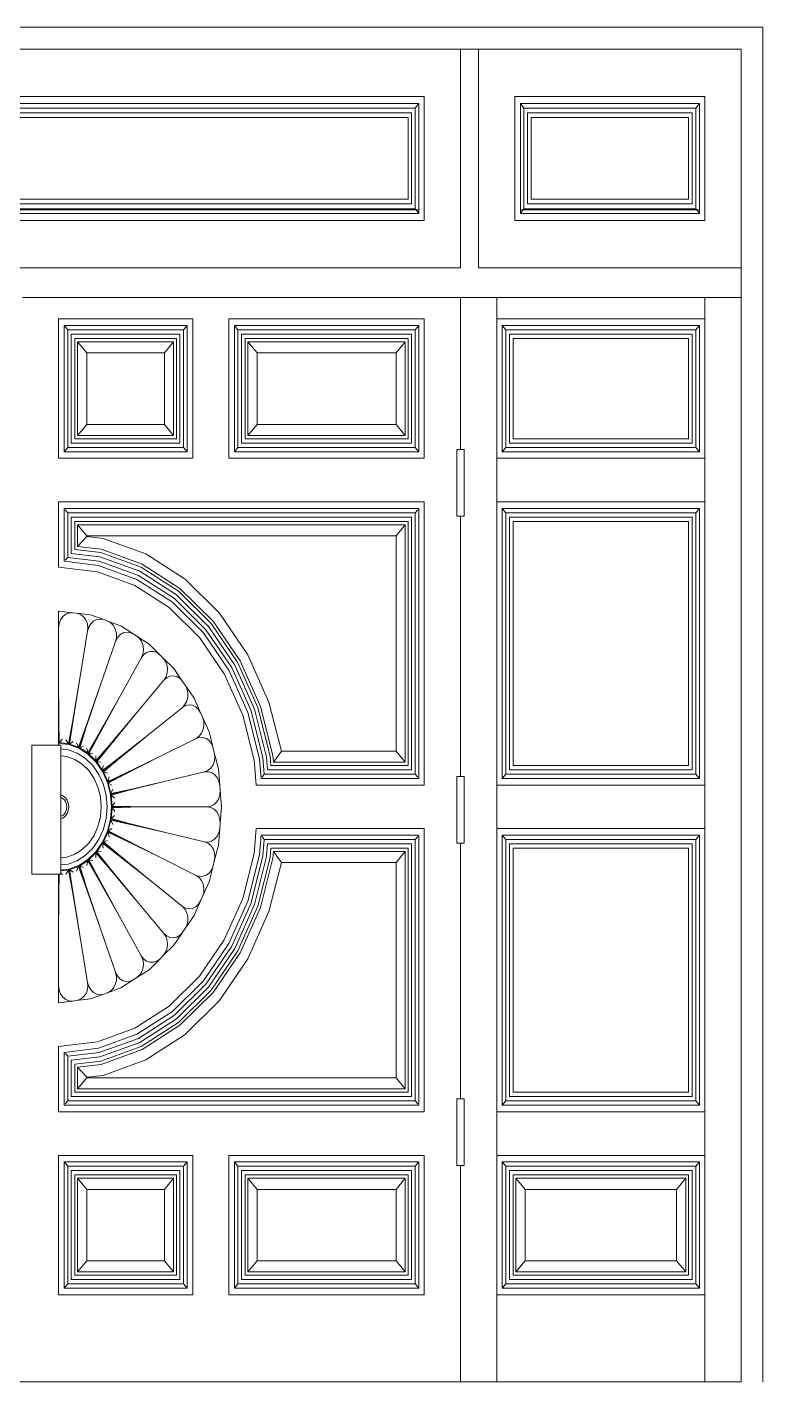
# Model space of a CAD drawing. Header units: millimetres. Extents: x 1832547 to 2001569, y -558009 to -417808.
# Drawn here: x 1844970 to 1846481, y -523370 to -520589 of the extents above; entities that cross this region are included whole.
import ezdxf

# ---------------------------------------------------------------- set-up
doc = ezdxf.new("R2010")
doc.units = ezdxf.units.MM
doc.header["$MEASUREMENT"] = 0
doc.layers.get('0').update_dxf_attribs({"linetype": 'CONTINUOUS'})
doc.layers.add('CA.noi that 15', color=15, linetype='CONTINUOUS', lineweight=9)

# ---------------------------------------------------------------- blocks, each defined once
blk = doc.blocks.new('34r43')
at = {"layer": 'CA.noi that 15'}
for p, q in [((1919615, -524088.1), (1917814.8, -524088.1)), ((1919615, -524537.2), (1919615, -524088.1)), ((1919652.2, -524088.1), (1920191.1, -524088.1)), ((1919652.2, -524537.2), (1919652.2, -524088.1)), ((1920191.1, -524088.1), (1920191.1, -524537.2)), ((1919540.6, -524185.2), (1917889.2, -524185.2)), ((1919540.6, -524185.2), (1919540.6, -524440)), ((1920116.7, -524185.2), (1919726.7, -524185.2)), ((1919726.7, -524185.2), (1919726.7, -524440)), ((1920116.7, -524185.2), (1920116.7, -524440)), ((1919529.4, -524199.8), (1917900.4, -524199.8)), ((1919522, -524209.5), (1917907.8, -524209.5)), ((1919514.5, -524219.2), (1917915.3, -524219.2)), ((1919514.5, -524219.2), (1919514.5, -524406)), ((1919522, -524209.5), (1919529.4, -524199.8)), ((1919522, -524209.5), (1919522, -524415.8)), ((1919529.4, -524199.8), (1919529.4, -524425.5)), ((1920105.5, -524199.8), (1919737.8, -524199.8)), ((1919737.8, -524199.8), (1919737.8, -524418.4)), ((1919745.3, -524209.5), (1919737.8, -524199.8)), ((1920098, -524209.5), (1919745.3, -524209.5)), ((1919745.3, -524209.5), (1919745.3, -524415.8)), ((1920090.6, -524219.2), (1919752.7, -524219.2)), ((1919752.7, -524219.2), (1919752.7, -524406)), ((1920090.6, -524219.2), (1920090.6, -524406)), ((1920098, -524209.5), (1920105.5, -524199.8)), ((1920098, -524209.5), (1920098, -524415.8)), ((1920105.5, -524199.8), (1920105.5, -524425.5)), ((1919507.1, -524228.9), (1917922.7, -524228.9)), ((1919507.1, -524228.9), (1919507.1, -524396.3)), ((1920083.2, -524228.9), (1919760.2, -524228.9)), ((1919760.2, -524228.9), (1919760.2, -524396.3)), ((1920083.2, -524228.9), (1920083.2, -524396.3)), ((1919524, -524418.4), (1917905.8, -524418.4)), ((1917907.8, -524415.8), (1919522, -524415.8)), ((1917915.3, -524406), (1919514.5, -524406)), ((1917922.7, -524396.3), (1919507.1, -524396.3)), ((1919524, -524418.4), (1919522, -524415.8)), ((1919524.9, -524418.4), (1919524, -524418.4)), ((1919524, -524418.4), (1919529.4, -524425.5)), ((1919528.6, -524418.4), (1919525.5, -524418.4)), ((1919738.7, -524418.4), (1919737.8, -524418.4)), ((1919737.8, -524418.4), (1919737.8, -524425.5)), ((1919737.8, -524425.5), (1919743.2, -524418.4)), ((1919742.4, -524418.4), (1919740.2, -524418.4)), ((1919745.3, -524415.8), (1919743.2, -524418.4)), ((1920100.1, -524418.4), (1919743.2, -524418.4)), ((1919745.3, -524415.8), (1920098, -524415.8)), ((1919752.7, -524406), (1920090.6, -524406)), ((1919760.2, -524396.3), (1920083.2, -524396.3)), ((1920100.1, -524418.4), (1920098, -524415.8)), ((1920100.9, -524418.4), (1920100.1, -524418.4)), ((1920100.1, -524418.4), (1920105.5, -524425.5)), ((1920104.7, -524418.4), (1920102.3, -524418.4)), ((1917889.2, -524440), (1919540.6, -524440)), ((1917900.4, -524425.5), (1919529.4, -524425.5)), ((1919726.7, -524440), (1920116.7, -524440)), ((1919737.8, -524425.5), (1920105.5, -524425.5)), ((1919615, -524537.2), (1917814.8, -524537.2)), ((1920191.1, -524537.2), (1919652.2, -524537.2)), ((1919615, -524598.2), (1918714.9, -524598.2)), ((1919615, -524910.1), (1919615, -524598.2)), ((1919689.5, -524598.2), (1919615, -524598.2)), ((1919689.5, -524641.9), (1919689.5, -524598.2)), ((1919689.5, -524598.2), (1920116.7, -524598.2)), ((1920116.7, -524598.2), (1920116.7, -524641.9)), ((1920116.7, -524598.2), (1920191.1, -524598.2)), ((1920191.1, -524598.2), (1920191.1, -526823.4)), ((1918789.3, -524641.9), (1918789.3, -524928)), ((1919064.8, -524641.9), (1918789.3, -524641.9)), ((1919064.8, -524928), (1919064.8, -524641.9)), ((1919540.6, -524641.9), (1919139.2, -524641.9)), ((1919139.2, -524928), (1919139.2, -524641.9)), ((1919540.6, -524928), (1919540.6, -524641.9)), ((1919689.5, -524928), (1919689.5, -524641.9)), ((1919689.5, -524641.9), (1920116.7, -524641.9)), ((1920116.7, -524928), (1920116.7, -524641.9)), ((1918800.5, -524655.3), (1918800.5, -524914.6)), ((1919053.6, -524655.3), (1918800.5, -524655.3)), ((1918800.5, -524655.3), (1918808, -524664.3)), ((1918808, -524664.3), (1918808, -524905.7)), ((1919046.1, -524664.3), (1918808, -524664.3)), ((1919053.6, -524655.3), (1919046.1, -524664.3)), ((1919046.1, -524905.7), (1919046.1, -524664.3)), ((1919053.6, -524655.3), (1919053.6, -524914.6)), ((1919150.4, -524655.3), (1919150.4, -524914.6)), ((1919529.4, -524655.3), (1919150.4, -524655.3)), ((1919150.4, -524655.3), (1919157.8, -524664.3)), ((1919157.8, -524664.3), (1919157.8, -524905.7)), ((1919522, -524664.3), (1919157.8, -524664.3)), ((1919529.4, -524655.3), (1919522, -524664.3)), ((1919522, -524905.7), (1919522, -524664.3)), ((1919529.4, -524655.3), (1919529.4, -524914.6)), ((1919700.6, -524655.3), (1919700.6, -524914.6)), ((1920105.5, -524655.3), (1919700.6, -524655.3)), ((1919700.6, -524655.3), (1919708.1, -524664.3)), ((1919708.1, -524664.3), (1919708.1, -524905.7)), ((1920098, -524664.3), (1919708.1, -524664.3)), ((1920105.5, -524655.3), (1920098, -524664.3)), ((1920098, -524905.7), (1920098, -524664.3)), ((1920105.5, -524655.3), (1920105.5, -524914.6)), ((1918815.4, -524673.2), (1918815.4, -524896.7)), ((1919038.7, -524673.2), (1918815.4, -524673.2)), ((1919031.3, -524682.2), (1918822.8, -524682.2)), ((1918822.8, -524682.2), (1918822.8, -524887.8)), ((1918828.4, -524688.9), (1918847.4, -524711.7)), ((1919025.7, -524688.9), (1918828.4, -524688.9)), ((1918828.4, -524688.9), (1918828.4, -524881.1)), ((1919006.7, -524711.7), (1919025.7, -524688.9)), ((1919025.7, -524881.1), (1919025.7, -524688.9)), ((1919031.3, -524887.8), (1919031.3, -524682.2)), ((1919038.7, -524673.2), (1919038.7, -524896.7)), ((1919165.2, -524673.2), (1919165.2, -524896.7)), ((1919514.5, -524673.2), (1919165.2, -524673.2)), ((1919507.1, -524682.2), (1919172.7, -524682.2)), ((1919172.7, -524682.2), (1919172.7, -524887.8)), ((1919178.3, -524688.9), (1919197.2, -524711.7)), ((1919501.5, -524688.9), (1919178.3, -524688.9)), ((1919178.3, -524688.9), (1919178.3, -524881.1)), ((1919482.5, -524711.7), (1919501.5, -524688.9)), ((1919501.5, -524881.1), (1919501.5, -524688.9)), ((1919507.1, -524887.8), (1919507.1, -524682.2)), ((1919514.5, -524673.2), (1919514.5, -524896.7)), ((1919715.5, -524673.2), (1919715.5, -524896.7)), ((1920090.6, -524673.2), (1919715.5, -524673.2)), ((1920083.2, -524682.2), (1919723, -524682.2)), ((1919723, -524682.2), (1919723, -524887.8)), ((1920083.2, -524887.8), (1920083.2, -524682.2)), ((1920090.6, -524673.2), (1920090.6, -524896.7)), ((1918847.4, -524711.7), (1919006.7, -524711.7)), ((1918847.4, -524858.3), (1918847.4, -524711.7)), ((1919006.7, -524711.7), (1919006.7, -524858.3)), ((1919197.2, -524711.7), (1919482.5, -524711.7)), ((1919197.2, -524858.3), (1919197.2, -524711.7)), ((1919482.5, -524711.7), (1919482.5, -524858.3)), ((1918828.4, -524881.1), (1918847.4, -524858.3)), ((1919006.7, -524858.3), (1918847.4, -524858.3)), ((1919025.7, -524881.1), (1919006.7, -524858.3)), ((1919178.3, -524881.1), (1919197.2, -524858.3)), ((1919482.5, -524858.3), (1919197.2, -524858.3)), ((1919501.5, -524881.1), (1919482.5, -524858.3)), ((1918822.8, -524887.8), (1919031.3, -524887.8)), ((1918828.4, -524881.1), (1919025.7, -524881.1)), ((1919172.7, -524887.8), (1919507.1, -524887.8)), ((1919178.3, -524881.1), (1919501.5, -524881.1)), ((1919723, -524887.8), (1920083.2, -524887.8)), ((1918800.5, -524914.6), (1918808, -524905.7)), ((1918800.5, -524914.6), (1919053.6, -524914.6)), ((1918808, -524905.7), (1919046.1, -524905.7)), ((1918815.4, -524896.7), (1919038.7, -524896.7)), ((1919053.6, -524914.6), (1919046.1, -524905.7)), ((1919150.4, -524914.6), (1919157.8, -524905.7)), ((1919150.4, -524914.6), (1919529.4, -524914.6)), ((1919157.8, -524905.7), (1919522, -524905.7)), ((1919165.2, -524896.7), (1919514.5, -524896.7)), ((1919529.4, -524914.6), (1919522, -524905.7)), ((1919607.6, -524910.1), (1919607.6, -525046.9)), ((1919615, -524910.1), (1919607.6, -524910.1)), ((1919622.5, -524910.1), (1919615, -524910.1)), ((1919622.5, -524910.1), (1919622.5, -525046.9)), ((1919700.6, -524914.6), (1919708.1, -524905.7)), ((1919700.6, -524914.6), (1920105.5, -524914.6)), ((1919708.1, -524905.7), (1920098, -524905.7)), ((1919715.5, -524896.7), (1920090.6, -524896.7)), ((1920105.5, -524914.6), (1920098, -524905.7)), ((1919064.8, -524928), (1918789.3, -524928)), ((1919540.6, -524928), (1919139.2, -524928)), ((1920116.7, -524928), (1919689.5, -524928)), ((1919689.5, -525017.4), (1919689.5, -524928)), ((1920116.7, -524928), (1920116.7, -525017.4)), ((1918789.3, -525017.4), (1918789.3, -525151.5)), ((1919540.6, -525017.4), (1918789.3, -525017.4)), ((1918800.5, -525030.8), (1919529.4, -525030.8)), ((1918800.5, -525139.4), (1918800.5, -525030.8)), ((1919529.4, -525030.8), (1919529.4, -525585.1)), ((1919540.6, -525017.4), (1919540.6, -525598.6)), ((1919689.5, -525598.6), (1919689.5, -525017.4)), ((1919689.5, -525017.4), (1920116.7, -525017.4)), ((1919700.6, -525030.8), (1919700.6, -525585.1)), ((1920105.5, -525030.8), (1919700.6, -525030.8)), ((1919700.6, -525030.8), (1919708.1, -525039.8)), ((1920105.5, -525030.8), (1920098, -525039.8)), ((1920105.5, -525030.8), (1920105.5, -525585.1)), ((1920116.7, -525598.6), (1920116.7, -525017.4)), ((1918808, -525039.8), (1918802.9, -525033.7)), ((1918808, -525039.8), (1919522, -525039.8)), ((1918808, -525131.3), (1918808, -525039.8)), ((1918815.4, -525123.2), (1918815.4, -525048.7)), ((1918815.4, -525048.7), (1919514.5, -525048.7)), ((1918822.8, -525115.1), (1918822.8, -525057.7)), ((1918822.8, -525057.7), (1919507.1, -525057.7)), ((1919507.1, -525057.7), (1919507.1, -525558.3)), ((1919514.5, -525048.7), (1919514.5, -525567.3)), ((1919522, -525039.8), (1919527, -525033.7)), ((1919522, -525039.8), (1919522, -525576.2)), ((1919607.6, -525046.9), (1919615, -525046.9)), ((1919615, -525580.7), (1919615, -525046.9)), ((1919615, -525046.9), (1919622.5, -525046.9)), ((1919708.1, -525039.8), (1919708.1, -525576.2)), ((1920098, -525039.8), (1919708.1, -525039.8)), ((1919715.5, -525048.7), (1919715.5, -525567.3)), ((1920090.6, -525048.7), (1919715.5, -525048.7)), ((1920083.2, -525057.7), (1919723, -525057.7)), ((1919723, -525057.7), (1919723, -525558.3)), ((1920083.2, -525558.3), (1920083.2, -525057.7)), ((1920090.6, -525048.7), (1920090.6, -525567.3)), ((1920098, -525576.2), (1920098, -525039.8)), ((1918828.4, -525064.4), (1918847.4, -525087.2)), ((1918828.4, -525064.4), (1918828.4, -525109)), ((1919501.5, -525064.4), (1918828.4, -525064.4)), ((1919501.5, -525064.4), (1919482.5, -525087.2)), ((1919501.5, -525551.6), (1919501.5, -525064.4)), ((1918828.4, -525109), (1918847.4, -525088.3)), ((1918828.4, -525109), (1918876.9, -525114.7)), ((1918847.4, -525087.2), (1919482.5, -525087.2)), ((1918847.4, -525088.3), (1918847.4, -525087.2)), ((1918880.6, -525092.3), (1918847.4, -525088.3)), ((1918876.9, -525114.7), (1918961, -525145.4)), ((1918968.3, -525124.2), (1918880.6, -525092.3)), ((1919482.5, -525087.2), (1919482.5, -525528.8)), ((1918871.4, -525147.8), (1918800.5, -525139.4)), ((1918808, -525131.3), (1918802.9, -525136.8)), ((1918872.9, -525139), (1918808, -525131.3)), ((1918874.3, -525130.1), (1918815.4, -525123.2)), ((1918875.8, -525121.3), (1918822.8, -525115.1)), ((1918953.2, -525168.2), (1918872.9, -525139)), ((1918956, -525159.9), (1918874.3, -525130.1)), ((1918958.9, -525151.6), (1918875.8, -525121.3)), ((1919049.2, -525176.1), (1918968.3, -525124.2)), ((1918789.3, -525151.5), (1918869.2, -525161)), ((1918869.2, -525161), (1918946, -525189)), ((1918950.3, -525176.5), (1918871.4, -525147.8)), ((1919027.2, -525215.7), (1918953.2, -525168.2)), ((1919031.3, -525208.3), (1918956, -525159.9)), ((1919035.5, -525200.8), (1918958.9, -525151.6)), ((1918961, -525145.4), (1919038.6, -525195.2)), ((1918946, -525189), (1919016.8, -525234.4)), ((1919023, -525223.2), (1918950.3, -525176.5)), ((1919038.6, -525195.2), (1919106.6, -525262.2)), ((1919120.1, -525246), (1919049.2, -525176.1)), ((1919086.8, -525286), (1919023, -525223.2)), ((1919092, -525279.7), (1919027.2, -525215.7)), ((1919097.3, -525273.3), (1919031.3, -525208.3)), ((1919102.6, -525267), (1919035.5, -525200.8)), ((1918817.9, -525244.8), (1918789.3, -525241.4)), ((1918789.3, -525241.4), (1918789.3, -525275.9)), ((1918797.9, -525252.7), (1918793.3, -525259.4)), ((1918803.9, -525247.8), (1918797.9, -525252.7)), ((1918810.7, -525245.1), (1918803.9, -525247.8)), ((1918817.9, -525244.8), (1918810.7, -525245.1)), ((1918817.9, -525244.8), (1918826, -525245.7)), ((1918854.6, -525249.1), (1918826, -525245.7)), ((1918826, -525245.7), (1918833, -525247.8)), ((1918839.3, -525252), (1918833, -525247.8)), ((1918844.4, -525258.2), (1918839.3, -525252)), ((1918882.1, -525259.1), (1918854.6, -525249.1)), ((1919016.8, -525234.4), (1919078.8, -525295.6)), ((1919178.2, -525331.1), (1919120.1, -525246)), ((1918789.3, -525275.9), (1918790.3, -525267.3)), ((1918789.3, -525275.9), (1918789.3, -525275.9)), ((1918789.3, -525374.4), (1918789.3, -525275.9)), ((1918793.3, -525259.4), (1918790.3, -525267.3)), ((1918847.8, -525265.8), (1918844.4, -525258.2)), ((1918849.4, -525274.3), (1918847.8, -525265.8)), ((1918849, -525282.9), (1918849.4, -525274.3)), ((1918849, -525282.9), (1918851.4, -525274.8)), ((1918855.5, -525267.7), (1918851.4, -525274.8)), ((1918861.2, -525262.2), (1918855.5, -525267.7)), ((1918867.8, -525258.8), (1918861.2, -525262.2)), ((1918875, -525257.8), (1918867.8, -525258.8)), ((1918882.1, -525259.1), (1918875, -525257.8)), ((1918882.1, -525259.1), (1918889.9, -525261.9)), ((1918882.1, -525259.1), (1918882.1, -525259.1)), ((1918889.9, -525261.9), (1918889.9, -525262)), ((1918917.4, -525272), (1918889.9, -525262)), ((1918889.9, -525262), (1918896.4, -525265.6)), ((1918901.9, -525271.3), (1918896.4, -525265.6)), ((1918905.9, -525278.5), (1918901.9, -525271.3)), ((1918908, -525286.8), (1918905.9, -525278.5)), ((1918942.7, -525288.2), (1918917.4, -525272)), ((1919145.3, -525357.6), (1919092, -525279.7)), ((1919151.5, -525352.6), (1919097.3, -525273.3)), ((1919157.7, -525347.6), (1919102.6, -525267)), ((1919106.6, -525262.2), (1919162.4, -525343.9)), ((1918833, -525379.6), (1918849, -525283)), ((1918849, -525282.9), (1918849, -525283)), ((1918875, -525394.9), (1918906.4, -525303.9)), ((1918906.4, -525303.8), (1918908.2, -525295.5)), ((1918906.4, -525303.8), (1918910.1, -525296.4)), ((1918906.4, -525303.8), (1918906.4, -525303.9)), ((1918906.4, -525303.8), (1918906.4, -525303.9)), ((1918908.2, -525295.5), (1918908, -525286.8)), ((1918915.3, -525290.4), (1918910.1, -525296.4)), ((1918921.7, -525286.4), (1918915.3, -525290.4)), ((1918928.8, -525284.6), (1918921.7, -525286.4)), ((1918936, -525285.3), (1918928.8, -525284.6)), ((1918942.7, -525288.2), (1918936, -525285.3)), ((1918942.7, -525288.2), (1918949.9, -525292.8)), ((1918942.7, -525288.2), (1918942.7, -525288.2)), ((1918949.9, -525292.8), (1918949.9, -525292.9)), ((1918975.2, -525309.1), (1918949.9, -525292.9)), ((1918949.9, -525292.9), (1918955.7, -525297.9)), ((1918960.2, -525304.8), (1918955.7, -525297.9)), ((1918962.9, -525312.8), (1918960.2, -525304.8)), ((1918997.4, -525331), (1918975.2, -525309.1)), ((1919078.8, -525295.6), (1919129.7, -525370.1)), ((1919139.1, -525362.6), (1919086.8, -525286)), ((1918959.3, -525337.8), (1918962.4, -525330)), ((1918959.3, -525337.8), (1918964.1, -525331.3)), ((1918962.4, -525330), (1918963.6, -525321.5)), ((1918963.6, -525321.5), (1918962.9, -525312.8)), ((1918970.2, -525326.7), (1918964.1, -525331.3)), ((1918977.1, -525324.2), (1918970.2, -525326.7)), ((1918984.3, -525324.2), (1918977.1, -525324.2)), ((1918991.3, -525326.5), (1918984.3, -525324.2)), ((1918997.4, -525331), (1918991.3, -525326.5)), ((1918997.5, -525331), (1918997.4, -525331)), ((1918997.5, -525331), (1919003.7, -525337.2)), ((1919003.7, -525337.2), (1919003.8, -525337.2)), ((1919025.9, -525359.1), (1919003.8, -525337.2)), ((1919003.8, -525337.2), (1919008.6, -525343.6)), ((1919221.5, -525428.3), (1919178.2, -525331.1)), ((1918913.7, -525419.7), (1918959.3, -525337.8)), ((1918959.3, -525337.8), (1918959.3, -525337.8)), ((1919011.9, -525351.3), (1919008.6, -525343.6)), ((1919013.2, -525359.8), (1919011.9, -525351.3)), ((1919012.6, -525368.5), (1919013.2, -525359.8)), ((1919044.1, -525385.7), (1919025.9, -525359.1)), ((1919177.9, -525449.9), (1919139.1, -525362.6)), ((1919184.8, -525446.5), (1919145.3, -525357.6)), ((1919191.8, -525443.1), (1919151.5, -525352.6)), ((1919198.7, -525439.6), (1919157.7, -525347.6)), ((1919162.4, -525343.9), (1919203.8, -525437)), ((1918789.3, -525374.4), (1918789.3, -525513)), ((1918789.9, -525466.1), (1918789.3, -525374.4)), ((1918789.3, -525374.4), (1918789.3, -525512.9)), ((1918833, -525379.6), (1918810.5, -525515.4)), ((1918817.6, -525469.4), (1918833, -525379.6)), ((1918818.7, -525469.6), (1918833, -525379.6)), ((1918947.6, -525453.2), (1919005.6, -525383.5)), ((1919005.6, -525383.5), (1919010, -525376.6)), ((1919005.6, -525383.5), (1919011.4, -525378.3)), ((1919005.6, -525383.5), (1919005.6, -525383.5)), ((1919010, -525376.6), (1919012.6, -525368.5)), ((1919018.1, -525375.2), (1919011.4, -525378.3)), ((1919025.3, -525374.4), (1919018.1, -525375.2)), ((1919032.4, -525376), (1919025.3, -525374.4)), ((1919038.9, -525379.9), (1919032.4, -525376)), ((1919044.1, -525385.7), (1919038.9, -525379.9)), ((1919044.2, -525385.8), (1919044.1, -525385.7)), ((1919044.2, -525385.8), (1919049.3, -525393.3)), ((1919129.7, -525370.1), (1919167.6, -525455.1)), ((1918875, -525394.9), (1918830.9, -525522.9)), ((1918845.3, -525479.3), (1918875, -525394.9)), ((1918846.3, -525479.8), (1918875, -525394.9)), ((1918913.7, -525419.7), (1918849.6, -525534.9)), ((1918870.8, -525495.6), (1918913.7, -525419.7)), ((1918871.7, -525496.3), (1918913.7, -525419.7)), ((1919049.3, -525393.3), (1919049.4, -525393.4)), ((1919067.5, -525420), (1919049.4, -525393.4)), ((1919049.4, -525393.4), (1919053.1, -525400.7)), ((1919052.9, -525426.1), (1919054.9, -525417.7)), ((1919055, -525409.1), (1919053.1, -525400.7)), ((1919054.9, -525417.7), (1919055, -525409.1)), ((1919081, -525450.3), (1919067.5, -525420)), ((1918975.4, -525493.9), (1919043.6, -525439.2)), ((1919043.7, -525439.1), (1919043.6, -525439.2)), ((1919043.7, -525439.1), (1919049, -525433.4)), ((1919043.7, -525439.1), (1919050.2, -525435.4)), ((1919049, -525433.4), (1919052.9, -525426.1)), ((1919057.3, -525433.9), (1919050.2, -525435.4)), ((1919064.5, -525434.8), (1919057.3, -525433.9)), ((1919071.1, -525438.1), (1919064.5, -525434.8)), ((1919076.8, -525443.4), (1919071.1, -525438.1)), ((1919081, -525450.3), (1919076.8, -525443.4)), ((1919209.2, -525542.9), (1919184.8, -525446.5)), ((1919216.5, -525541.2), (1919191.8, -525443.1)), ((1919223.9, -525539.4), (1919198.7, -525439.6)), ((1919203.8, -525437), (1919229.4, -525538.1)), ((1919246.9, -525528.8), (1919221.5, -525428.3)), ((1918790.8, -525511.4), (1918789.9, -525466.1)), ((1918809.4, -525513.6), (1918817.6, -525469.4)), ((1918812.1, -525514.3), (1918818.7, -525469.6)), ((1918947.6, -525453.2), (1918866.1, -525551.1)), ((1918893.3, -525517.5), (1918947.6, -525453.2)), ((1918894, -525518.5), (1918947.6, -525453.2)), ((1919081.1, -525450.4), (1919081, -525450.3)), ((1919081.1, -525450.4), (1919084.9, -525459)), ((1919084.9, -525459), (1919085, -525459.1)), ((1919098.5, -525489.5), (1919085, -525459.1)), ((1919085, -525459.1), (1919087.4, -525467.2)), ((1919086.5, -525484.3), (1919087.9, -525475.8)), ((1919087.9, -525475.8), (1919087.4, -525467.2)), ((1919167.6, -525455.1), (1919190.9, -525547.3)), ((1919201.9, -525544.7), (1919177.9, -525449.9)), ((1918830, -525520.8), (1918845.3, -525479.3)), ((1918832.7, -525522.1), (1918846.3, -525479.8)), ((1918849.2, -525532.7), (1918870.8, -525495.6)), ((1918851.5, -525534.6), (1918871.7, -525496.3)), ((1918975.4, -525493.9), (1918879.6, -525570.9)), ((1918911.7, -525544.3), (1918975.4, -525493.9)), ((1918912.3, -525545.4), (1918975.4, -525493.9)), ((1918996.1, -525540.4), (1919071.9, -525502.7)), ((1919071.9, -525502.7), (1919078.1, -525498.3)), ((1919071.9, -525502.7), (1919078.9, -525500.5)), ((1919078.1, -525498.3), (1919083.1, -525492)), ((1919086.1, -525500.7), (1919078.9, -525500.5)), ((1919083.1, -525492), (1919086.5, -525484.3)), ((1919093, -525503.3), (1919086.1, -525500.7)), ((1919099.1, -525508.1), (1919093, -525503.3)), ((1919106.8, -525522.4), (1919098.5, -525489.5)), ((1918734.3, -525781.2), (1918734.3, -525516.7)), ((1918734.3, -525516.7), (1918789.3, -525516.7)), ((1918810.5, -525515.4), (1918789.3, -525513)), ((1918789.3, -525513), (1918789.3, -525516.7)), ((1918790.4, -525514.4), (1918789.3, -525513)), ((1918789.3, -525516.7), (1918794.3, -525516.7)), ((1918790.8, -525511.4), (1918797.1, -525504.5)), ((1918790.8, -525511.4), (1918809.4, -525513.6)), ((1918793.3, -525524.1), (1918794.3, -525524.3)), ((1918794.3, -525524.3), (1918794.3, -525516.7)), ((1918794.3, -525524.3), (1918808.8, -525526)), ((1918794.3, -525538.6), (1918794.3, -525524.3)), ((1918809.4, -525513.6), (1918804.3, -525505.4)), ((1918808.8, -525526), (1918827.4, -525532.8)), ((1918830.8, -525522.9), (1918810.5, -525515.4)), ((1918812.1, -525514.3), (1918819.4, -525509)), ((1918812.1, -525514.3), (1918830, -525520.8)), ((1918830, -525520.8), (1918826.4, -525511.6)), ((1918849.6, -525534.9), (1918830.8, -525522.9)), ((1918832.7, -525522.1), (1918840.7, -525518.6)), ((1918832.7, -525522.1), (1918849.2, -525532.7)), ((1918849.2, -525532.7), (1918847.1, -525522.8)), ((1918866, -525548.8), (1918893.3, -525517.5)), ((1918868, -525551.2), (1918894, -525518.5)), ((1919103.8, -525514.6), (1919099.1, -525508.1)), ((1919106.8, -525522.4), (1919103.8, -525514.6)), ((1919106.8, -525522.5), (1919106.8, -525522.4)), ((1919106.8, -525522.5), (1919109.2, -525531.8)), ((1919109.2, -525531.8), (1919109.2, -525531.9)), ((1919246.9, -525528.8), (1919230.5, -525551.6)), ((1919482.5, -525528.8), (1919246.9, -525528.8)), ((1919501.5, -525551.6), (1919482.5, -525528.8)), ((1918793.3, -525538.5), (1918794.3, -525538.6)), ((1918794.3, -525538.6), (1918806.4, -525540)), ((1918794.3, -525619), (1918794.3, -525538.6)), ((1918806.4, -525540), (1918822.9, -525546)), ((1918822.9, -525546), (1918838, -525555.7)), ((1918827.4, -525532.8), (1918844.6, -525543.8)), ((1918838, -525555.7), (1918851.3, -525568.8)), ((1918844.6, -525543.8), (1918859.7, -525558.7)), ((1918866, -525551.1), (1918849.6, -525534.9)), ((1918851.5, -525534.6), (1918859.9, -525533.1)), ((1918851.5, -525534.6), (1918866, -525548.8)), ((1918859.7, -525558.7), (1918872.1, -525576.8)), ((1918866, -525548.8), (1918865.6, -525538.6)), ((1918879.5, -525570.9), (1918866, -525551.1)), ((1918879.8, -525568.6), (1918868, -525551.2)), ((1918868, -525551.2), (1918876.5, -525551.7)), ((1918879.8, -525568.6), (1918911.7, -525544.3)), ((1918879.8, -525568.6), (1918881.1, -525558.5)), ((1918881.4, -525571.4), (1918912.3, -525545.4)), ((1918996.1, -525540.4), (1918889.6, -525593.4)), ((1918925.4, -525574.9), (1918996.1, -525540.4)), ((1918925.8, -525576.1), (1918996.1, -525540.4)), ((1919102, -525563.7), (1919106.6, -525557)), ((1919106.6, -525557), (1919109.4, -525549)), ((1919117.5, -525564.9), (1919109.2, -525531.9)), ((1919109.2, -525531.9), (1919110.3, -525540.4)), ((1919109.4, -525549), (1919110.3, -525540.4)), ((1919190.9, -525547.3), (1919195.1, -525598.6)), ((1919205.2, -525585.1), (1919201.9, -525544.7)), ((1919211.9, -525576.2), (1919209.2, -525542.9)), ((1919218.7, -525567.3), (1919216.5, -525541.2)), ((1919225.4, -525558.3), (1919223.9, -525539.4)), ((1919507.1, -525558.3), (1919225.4, -525558.3)), ((1919229.4, -525538.1), (1919230.5, -525551.6)), ((1919230.5, -525551.6), (1919501.5, -525551.6)), ((1919723, -525558.3), (1920083.2, -525558.3)), ((1918851.3, -525568.8), (1918862.2, -525584.8)), ((1918862.2, -525584.8), (1918870.3, -525603)), ((1918872.1, -525576.8), (1918881.3, -525597.5)), ((1918889.6, -525593.4), (1918879.5, -525570.9)), ((1918890.2, -525591.2), (1918881.4, -525571.4)), ((1918881.4, -525571.4), (1918889.7, -525573.9)), ((1918890.2, -525591.2), (1918925.4, -525574.9)), ((1918890.2, -525591.2), (1918893.1, -525581.6)), ((1918891.3, -525594.4), (1918925.8, -525576.1)), ((1919008.9, -525590.8), (1919089.3, -525571.6)), ((1919089.4, -525571.6), (1919089.3, -525571.6)), ((1919089.4, -525571.6), (1919096.1, -525568.7)), ((1919089.4, -525571.6), (1919096.5, -525571.1)), ((1919096.1, -525568.7), (1919102, -525563.7)), ((1919103.6, -525573), (1919096.5, -525571.1)), ((1919109.9, -525577.1), (1919103.6, -525573)), ((1919115.1, -525583.2), (1919109.9, -525577.1)), ((1919118.6, -525590.8), (1919115.1, -525583.2)), ((1919120.3, -525599.1), (1919117.5, -525564.9)), ((1919529.4, -525585.1), (1919205.2, -525585.1)), ((1919211.9, -525576.2), (1919207.4, -525582.3)), ((1919522, -525576.2), (1919211.9, -525576.2)), ((1919514.5, -525567.3), (1919218.7, -525567.3)), ((1919522, -525576.2), (1919527, -525582.3)), ((1919607.6, -525580.7), (1919607.6, -525717.5)), ((1919615, -525580.7), (1919607.6, -525580.7)), ((1919622.5, -525580.7), (1919615, -525580.7)), ((1919622.5, -525580.7), (1919622.5, -525717.5)), ((1919700.6, -525585.1), (1919708.1, -525576.2)), ((1919700.6, -525585.1), (1920105.5, -525585.1)), ((1919708.1, -525576.2), (1920098, -525576.2)), ((1919715.5, -525567.3), (1920090.6, -525567.3)), ((1920105.5, -525585.1), (1920098, -525576.2)), ((1918870.3, -525603), (1918875.3, -525622.7)), ((1918881.3, -525597.5), (1918887, -525619.9)), ((1918895.7, -525617.8), (1918889.6, -525593.4)), ((1918896.7, -525615.9), (1918891.3, -525594.4)), ((1918891.3, -525594.4), (1918899, -525598.7)), ((1919008.9, -525590.8), (1918895.8, -525617.8)), ((1918896.7, -525615.9), (1918901.1, -525607.1)), ((1918896.7, -525615.9), (1918933.9, -525608.1)), ((1918897.3, -525619.2), (1918934.1, -525609.3)), ((1918933.9, -525608.1), (1919008.9, -525590.8)), ((1918934.1, -525609.3), (1919008.9, -525590.8)), ((1919120.3, -525599.1), (1919118.6, -525590.8)), ((1919120.3, -525599.2), (1919120.3, -525599.1)), ((1919120.3, -525599.2), (1919121.1, -525608.9)), ((1919121.1, -525609), (1919120.8, -525617.6)), ((1919121.1, -525608.9), (1919121.1, -525609)), ((1919123.9, -525643.3), (1919121.1, -525609)), ((1919195.1, -525598.6), (1919540.6, -525598.6)), ((1920116.7, -525598.6), (1919689.5, -525598.6)), ((1919689.5, -525688), (1919689.5, -525598.6)), ((1920116.7, -525598.6), (1920116.7, -525688)), ((1918793.3, -525618.7), (1918793.4, -525618.7)), ((1918793.3, -525623.8), (1918794.3, -525624.1)), ((1918793.4, -525618.7), (1918794.3, -525619)), ((1918794.3, -525619), (1918797.3, -525620.1)), ((1918794.3, -525624.1), (1918794.3, -525619)), ((1918794.3, -525624.1), (1918795.7, -525624.7)), ((1918794.3, -525662.4), (1918794.3, -525624.1)), ((1918795.7, -525624.7), (1918798.6, -525626.5)), ((1918797.3, -525620.1), (1918800.9, -525622.4)), ((1918798.6, -525626.5), (1918801.2, -525629)), ((1918800.9, -525622.4), (1918804.1, -525625.6)), ((1918801.2, -525629), (1918803.3, -525632.1)), ((1918803.3, -525632.1), (1918804.8, -525635.6)), ((1918804.1, -525625.6), (1918806.7, -525629.4)), ((1918804.8, -525635.6), (1918805.8, -525639.3)), ((1918805.8, -525639.3), (1918806.1, -525643.3)), ((1918806.7, -525629.4), (1918808.6, -525633.7)), ((1918808.6, -525633.7), (1918809.8, -525638.4)), ((1918809.8, -525638.4), (1918810.2, -525643.3)), ((1918875.3, -525622.7), (1918877, -525643.3)), ((1918887, -525619.9), (1918888.9, -525643.3)), ((1918897.8, -525643.3), (1918895.7, -525617.8)), ((1918899.1, -525641.6), (1918897.3, -525619.2)), ((1918897.3, -525619.2), (1918904.1, -525625.3)), ((1918899.1, -525641.6), (1918904.8, -525634)), ((1918899.1, -525641.6), (1918936.8, -525642.6)), ((1918936.8, -525642.6), (1919013.2, -525643.3)), ((1919095.2, -525643.3), (1919102.3, -525642.1)), ((1919102.3, -525642.1), (1919109, -525638.5)), ((1919109, -525638.5), (1919114.5, -525633)), ((1919114.5, -525633), (1919118.6, -525625.8)), ((1919118.6, -525625.8), (1919120.8, -525617.6)), ((1918794.3, -525662.4), (1918793.3, -525662.7)), ((1918793.4, -525667.8), (1918793.3, -525667.8)), ((1918794.3, -525667.5), (1918793.4, -525667.8)), ((1918795.7, -525661.9), (1918794.3, -525662.4)), ((1918794.3, -525667.5), (1918794.3, -525662.4)), ((1918797.3, -525666.4), (1918794.3, -525667.5)), ((1918794.3, -525747.9), (1918794.3, -525667.5)), ((1918798.6, -525660), (1918795.7, -525661.9)), ((1918800.9, -525664.1), (1918797.3, -525666.4)), ((1918801.2, -525657.5), (1918798.6, -525660)), ((1918804.1, -525661), (1918800.9, -525664.1)), ((1918803.3, -525654.4), (1918801.2, -525657.5)), ((1918804.8, -525651), (1918803.3, -525654.4)), ((1918806.7, -525657.2), (1918804.1, -525661)), ((1918805.8, -525647.2), (1918804.8, -525651)), ((1918806.1, -525643.3), (1918805.8, -525647.2)), ((1918808.6, -525652.8), (1918806.7, -525657.2)), ((1918809.8, -525648.1), (1918808.6, -525652.8)), ((1918810.2, -525643.3), (1918809.8, -525648.1)), ((1918875.3, -525663.8), (1918870.3, -525683.5)), ((1918877, -525643.3), (1918875.3, -525663.8)), ((1918887, -525666.6), (1918881.3, -525689)), ((1918888.9, -525643.3), (1918887, -525666.6)), ((1918889.6, -525693.1), (1918895.7, -525668.7)), ((1918896.7, -525670.7), (1918891.3, -525692.2)), ((1918895.7, -525668.7), (1918897.8, -525643.3)), ((1919008.9, -525695.7), (1918895.8, -525668.7)), ((1918896.7, -525670.7), (1918933.9, -525678.5)), ((1918896.7, -525670.7), (1918901.1, -525679.4)), ((1918899.1, -525645), (1918897.3, -525667.3)), ((1918897.3, -525667.3), (1918904.1, -525661.2)), ((1918897.3, -525667.3), (1918934.1, -525677.2)), ((1919013.2, -525643.3), (1918897.8, -525643.3)), ((1918936.8, -525643.9), (1918899.1, -525645)), ((1918899.1, -525645), (1918904.8, -525652.5)), ((1918936.8, -525643.9), (1919013.2, -525643.3)), ((1919013.2, -525643.3), (1919095.2, -525643.3)), ((1919095.2, -525643.3), (1919102.3, -525644.5)), ((1919109, -525648), (1919102.3, -525644.5)), ((1919114.5, -525653.5), (1919109, -525648)), ((1919118.6, -525660.7), (1919114.5, -525653.5)), ((1919120.8, -525669), (1919118.6, -525660.7)), ((1919121.1, -525677.5), (1919120.8, -525669)), ((1919121.1, -525677.5), (1919123.9, -525643.3)), ((1918870.3, -525683.5), (1918862.2, -525701.7)), ((1918881.3, -525689), (1918872.1, -525709.7)), ((1918879.5, -525715.7), (1918889.6, -525693.1)), ((1918881.4, -525715.1), (1918890.2, -525695.3)), ((1918996.1, -525746.1), (1918889.6, -525693.1)), ((1918890.2, -525695.3), (1918925.4, -525711.7)), ((1918890.2, -525695.3), (1918893.1, -525704.9)), ((1918891.3, -525692.2), (1918899, -525687.8)), ((1918891.3, -525692.2), (1918925.8, -525710.5)), ((1918933.9, -525678.5), (1919008.9, -525695.7)), ((1918934.1, -525677.2), (1919008.9, -525695.7)), ((1919008.9, -525695.7), (1919089.3, -525714.9)), ((1919115.1, -525703.3), (1919118.6, -525695.7)), ((1919117.5, -525721.7), (1919120.3, -525687.4)), ((1919120.3, -525687.4), (1919118.6, -525695.7)), ((1919121.1, -525677.6), (1919120.3, -525687.3)), ((1919120.3, -525687.3), (1919120.3, -525687.4)), ((1919121.1, -525677.6), (1919121.1, -525677.5)), ((1919195.1, -525688), (1919190.9, -525739.2)), ((1919540.6, -525688), (1919195.1, -525688)), ((1919540.6, -526269.1), (1919540.6, -525688)), ((1919689.5, -526269.1), (1919689.5, -525688)), ((1919689.5, -525688), (1920116.7, -525688)), ((1920116.7, -526269.1), (1920116.7, -525688)), ((1918851.3, -525717.7), (1918838, -525730.8)), ((1918862.2, -525701.7), (1918851.3, -525717.7)), ((1918872.1, -525709.7), (1918859.7, -525727.8)), ((1918866, -525735.4), (1918879.5, -525715.7)), ((1918879.8, -525717.9), (1918868, -525735.3)), ((1918975.4, -525792.6), (1918879.6, -525715.7)), ((1918879.8, -525717.9), (1918911.7, -525742.2)), ((1918879.8, -525717.9), (1918881.1, -525728)), ((1918881.4, -525715.1), (1918889.7, -525712.6)), ((1918881.4, -525715.1), (1918912.3, -525741.1)), ((1918925.4, -525711.7), (1918996.1, -525746.1)), ((1918925.8, -525710.5), (1918996.1, -525746.1)), ((1919089.4, -525714.9), (1919089.3, -525714.9)), ((1919089.4, -525714.9), (1919096.5, -525715.4)), ((1919089.4, -525714.9), (1919096.1, -525717.8)), ((1919102, -525722.8), (1919096.1, -525717.8)), ((1919096.5, -525715.4), (1919103.6, -525713.5)), ((1919106.6, -525729.5), (1919102, -525722.8)), ((1919103.6, -525713.5), (1919109.9, -525709.4)), ((1919109.2, -525754.6), (1919117.5, -525721.7)), ((1919109.9, -525709.4), (1919115.1, -525703.3)), ((1919205.2, -525701.4), (1919201.9, -525741.8)), ((1919529.4, -525701.4), (1919205.2, -525701.4)), ((1919211.9, -525710.3), (1919207.4, -525704.3)), ((1919211.9, -525710.3), (1919209.2, -525743.6)), ((1919522, -525710.3), (1919211.9, -525710.3)), ((1919218.7, -525719.3), (1919216.5, -525745.3)), ((1919514.5, -525719.3), (1919218.7, -525719.3)), ((1919514.5, -526237.8), (1919514.5, -525719.3)), ((1919522, -525710.3), (1919527, -525704.3)), ((1919522, -526246.7), (1919522, -525710.3)), ((1919529.4, -526255.7), (1919529.4, -525701.4)), ((1919607.6, -525717.5), (1919615, -525717.5)), ((1919615, -526242.3), (1919615, -525717.5)), ((1919615, -525717.5), (1919622.5, -525717.5)), ((1919700.6, -525701.4), (1919700.6, -526255.7)), ((1920105.5, -525701.4), (1919700.6, -525701.4)), ((1919700.6, -525701.4), (1919708.1, -525710.3)), ((1919708.1, -525710.3), (1919708.1, -526246.7)), ((1920098, -525710.3), (1919708.1, -525710.3)), ((1919715.5, -525719.3), (1919715.5, -526237.8)), ((1920090.6, -525719.3), (1919715.5, -525719.3)), ((1920090.6, -525719.3), (1920090.6, -526237.8)), ((1920105.5, -525701.4), (1920098, -525710.3)), ((1920098, -526246.7), (1920098, -525710.3)), ((1920105.5, -525701.4), (1920105.5, -526255.7)), ((1918794.3, -525747.9), (1918793.3, -525748)), ((1918806.4, -525746.5), (1918794.3, -525747.9)), ((1918794.3, -525762.3), (1918794.3, -525747.9)), ((1918822.9, -525740.5), (1918806.4, -525746.5)), ((1918827.4, -525753.8), (1918808.8, -525760.6)), ((1918838, -525730.8), (1918822.9, -525740.5)), ((1918844.6, -525742.7), (1918827.4, -525753.8)), ((1918830.8, -525763.7), (1918849.6, -525751.6)), ((1918832.7, -525764.4), (1918849.2, -525753.8)), ((1918859.7, -525727.8), (1918844.6, -525742.7)), ((1918849.2, -525753.8), (1918847.1, -525763.8)), ((1918870.8, -525790.9), (1918849.2, -525753.8)), ((1918849.6, -525751.6), (1918866, -525735.4)), ((1918913.7, -525866.8), (1918849.6, -525751.6)), ((1918851.5, -525752), (1918866, -525737.7)), ((1918871.7, -525790.2), (1918851.5, -525752)), ((1918851.5, -525752), (1918859.9, -525753.5)), ((1918866, -525737.7), (1918865.6, -525747.9)), ((1918893.3, -525769), (1918866, -525737.7)), ((1918947.6, -525833.3), (1918866.1, -525735.4)), ((1918868, -525735.3), (1918876.5, -525734.8)), ((1918894, -525768.1), (1918868, -525735.3)), ((1918911.7, -525742.2), (1918975.4, -525792.6)), ((1918912.3, -525741.1), (1918975.4, -525792.6)), ((1918996.1, -525746.1), (1919071.9, -525783.8)), ((1919109.4, -525737.5), (1919106.6, -525729.5)), ((1919109.2, -525754.6), (1919110.3, -525746.1)), ((1919110.3, -525746.1), (1919109.4, -525737.5)), ((1919190.9, -525739.2), (1919167.6, -525831.4)), ((1919201.9, -525741.8), (1919177.9, -525836.6)), ((1919209.2, -525743.6), (1919184.8, -525840)), ((1919216.5, -525745.3), (1919191.8, -525843.5)), ((1919223.9, -525747.1), (1919198.7, -525846.9)), ((1919203.8, -525849.5), (1919229.4, -525748.4)), ((1919225.4, -525728.2), (1919223.9, -525747.1)), ((1919507.1, -525728.2), (1919225.4, -525728.2)), ((1919229.4, -525748.4), (1919230.5, -525734.9)), ((1919230.5, -525734.9), (1919501.5, -525734.9)), ((1919246.9, -525757.7), (1919230.5, -525734.9)), ((1919501.5, -525734.9), (1919482.5, -525757.7)), ((1919501.5, -525734.9), (1919501.5, -526222.2)), ((1919507.1, -526228.9), (1919507.1, -525728.2)), ((1920083.2, -525728.2), (1919723, -525728.2)), ((1919723, -525728.2), (1919723, -526228.9)), ((1920083.2, -526228.9), (1920083.2, -525728.2)), ((1918734.3, -525781.2), (1918789.3, -525781.2)), ((1918789.3, -525781.2), (1918789.3, -525912.1)), ((1918790.6, -525781.2), (1918789.3, -525781.2)), ((1918790.6, -525781.2), (1918789.9, -525820.4)), ((1918794.3, -525781.2), (1918790.6, -525781.2)), ((1918794.3, -525762.3), (1918793.3, -525762.4)), ((1918793.3, -525773.1), (1918794.3, -525773)), ((1918793.3, -525774.8), (1918794.3, -525774.7)), ((1918793.3, -525777.9), (1918794.3, -525779)), ((1918808.8, -525760.6), (1918794.3, -525762.3)), ((1918794.3, -525773), (1918794.3, -525762.3)), ((1918794.3, -525773), (1918810.5, -525771.1)), ((1918794.3, -525774.7), (1918809.4, -525772.9)), ((1918794.3, -525774.7), (1918794.3, -525773)), ((1918794.3, -525779), (1918794.3, -525774.7)), ((1918794.3, -525779), (1918797.1, -525782)), ((1918794.3, -525781.2), (1918794.3, -525779)), ((1918809.4, -525772.9), (1918804.3, -525781.1)), ((1918817.6, -525817.1), (1918809.4, -525772.9)), ((1918810.5, -525771.1), (1918830.8, -525763.7)), ((1918833, -525906.9), (1918810.5, -525771.1)), ((1918812.1, -525772.3), (1918830, -525765.7)), ((1918812.1, -525772.3), (1918818.7, -525816.9)), ((1918812.1, -525772.3), (1918819.4, -525777.5)), ((1918830, -525765.7), (1918826.4, -525775)), ((1918845.3, -525807.2), (1918830, -525765.7)), ((1918875, -525891.6), (1918830.9, -525763.7)), ((1918846.3, -525806.7), (1918832.7, -525764.4)), ((1918832.7, -525764.4), (1918840.7, -525767.9)), ((1918947.6, -525833.3), (1918893.3, -525769)), ((1918947.6, -525833.3), (1918894, -525768.1)), ((1919093, -525783.2), (1919099.1, -525778.5)), ((1919098.5, -525797.1), (1919106.8, -525764.1)), ((1919099.1, -525778.5), (1919103.8, -525771.9)), ((1919106.8, -525764.1), (1919103.8, -525771.9)), ((1919109.2, -525754.7), (1919106.8, -525764)), ((1919106.8, -525764), (1919106.8, -525764.1)), ((1919109.2, -525754.7), (1919109.2, -525754.6)), ((1919246.9, -525757.7), (1919221.5, -525858.3)), ((1919482.5, -525757.7), (1919246.9, -525757.7)), ((1919482.5, -526199.4), (1919482.5, -525757.7)), ((1918875, -525891.6), (1918845.3, -525807.2)), ((1918875, -525891.6), (1918846.3, -525806.7)), ((1918913.7, -525866.8), (1918870.8, -525790.9)), ((1918913.7, -525866.8), (1918871.7, -525790.2)), ((1918975.4, -525792.6), (1919043.6, -525847.4)), ((1919071.9, -525783.8), (1919078.9, -525786)), ((1919071.9, -525783.8), (1919078.1, -525788.2)), ((1919083.1, -525794.5), (1919078.1, -525788.2)), ((1919078.9, -525786), (1919086.1, -525785.8)), ((1919086.5, -525802.2), (1919083.1, -525794.5)), ((1919085, -525827.4), (1919098.5, -525797.1)), ((1919086.1, -525785.8), (1919093, -525783.2)), ((1919087.9, -525810.7), (1919086.5, -525802.2)), ((1918789.9, -525820.4), (1918789.3, -525912.1)), ((1918833, -525906.9), (1918817.6, -525817.1)), ((1918833, -525906.9), (1918818.7, -525816.9)), ((1918947.6, -525833.3), (1919005.6, -525903)), ((1919067.5, -525866.5), (1919081, -525836.2)), ((1919081, -525836.2), (1919076.8, -525843.1)), ((1919081.1, -525836.1), (1919081, -525836.2)), ((1919084.9, -525827.5), (1919081.1, -525836.1)), ((1919084.9, -525827.5), (1919085, -525827.4)), ((1919085, -525827.4), (1919087.4, -525819.4)), ((1919087.4, -525819.4), (1919087.9, -525810.7)), ((1919167.6, -525831.4), (1919129.7, -525916.4)), ((1919177.9, -525836.6), (1919139.1, -525923.9)), ((1919043.7, -525847.4), (1919043.6, -525847.4)), ((1919043.7, -525847.4), (1919050.2, -525851.1)), ((1919043.7, -525847.4), (1919049, -525853.1)), ((1919052.9, -525860.5), (1919049, -525853.1)), ((1919050.2, -525851.1), (1919057.3, -525852.6)), ((1919054.9, -525868.8), (1919052.9, -525860.5)), ((1919057.3, -525852.6), (1919064.5, -525851.7)), ((1919064.5, -525851.7), (1919071.1, -525848.4)), ((1919071.1, -525848.4), (1919076.8, -525843.1)), ((1919184.8, -525840), (1919145.3, -525928.9)), ((1919191.8, -525843.5), (1919151.5, -525933.9)), ((1919198.7, -525846.9), (1919157.7, -525938.9)), ((1919162.4, -525942.6), (1919203.8, -525849.5)), ((1919221.5, -525858.3), (1919178.2, -525955.4)), ((1918875, -525891.6), (1918906.4, -525982.7)), ((1918913.7, -525866.8), (1918959.3, -525948.7)), ((1919049.3, -525893.2), (1919044.2, -525900.7)), ((1919049.3, -525893.2), (1919049.4, -525893.1)), ((1919049.4, -525893.1), (1919067.5, -525866.5)), ((1919049.4, -525893.1), (1919053.1, -525885.8)), ((1919053.1, -525885.8), (1919055, -525877.5)), ((1919055, -525877.5), (1919054.9, -525868.8)), ((1918789.3, -525912.1), (1918789.3, -526010.6)), ((1918833, -525906.9), (1918849, -526003.6)), ((1919005.6, -525903), (1919005.6, -525903)), ((1919005.6, -525903), (1919011.4, -525908.2)), ((1919005.6, -525903), (1919010, -525910)), ((1919012.6, -525918), (1919010, -525910)), ((1919011.4, -525908.2), (1919018.1, -525911.4)), ((1919013.2, -525926.7), (1919012.6, -525918)), ((1919018.1, -525911.4), (1919025.3, -525912.2)), ((1919025.3, -525912.2), (1919032.4, -525910.5)), ((1919025.9, -525927.4), (1919044.1, -525900.8)), ((1919032.4, -525910.5), (1919038.9, -525906.6)), ((1919044.1, -525900.8), (1919038.9, -525906.6)), ((1919044.2, -525900.7), (1919044.1, -525900.8)), ((1919129.7, -525916.4), (1919078.8, -525991)), ((1918959.3, -525948.7), (1918959.3, -525948.7)), ((1918959.3, -525948.7), (1918964.1, -525955.2)), ((1918959.3, -525948.7), (1918962.4, -525956.5)), ((1919003.8, -525949.3), (1919025.9, -525927.4)), ((1919003.8, -525949.3), (1919008.6, -525943)), ((1919008.6, -525943), (1919011.9, -525935.2)), ((1919011.9, -525935.2), (1919013.2, -525926.7)), ((1919139.1, -525923.9), (1919086.8, -526000.5)), ((1919145.3, -525928.9), (1919092, -526006.8)), ((1919151.5, -525933.9), (1919097.3, -526013.2)), ((1919157.7, -525938.9), (1919102.6, -526019.5)), ((1919106.6, -526024.3), (1919162.4, -525942.6)), ((1918960.2, -525981.7), (1918962.9, -525973.7)), ((1918963.6, -525965.1), (1918962.4, -525956.5)), ((1918962.9, -525973.7), (1918963.6, -525965.1)), ((1918964.1, -525955.2), (1918970.2, -525959.8)), ((1918970.2, -525959.8), (1918977.1, -525962.3)), ((1918975.2, -525977.4), (1918997.4, -525955.6)), ((1918977.1, -525962.3), (1918984.3, -525962.3)), ((1918984.3, -525962.3), (1918991.3, -525960)), ((1918997.4, -525955.6), (1918991.3, -525960)), ((1918997.5, -525955.5), (1918997.4, -525955.6)), ((1919003.7, -525949.3), (1918997.5, -525955.5)), ((1919003.7, -525949.3), (1919003.8, -525949.3)), ((1919178.2, -525955.4), (1919120.1, -526040.5)), ((1918849, -526003.6), (1918849, -526003.6)), ((1918849, -526003.6), (1918851.4, -526011.8)), ((1918849, -526003.6), (1918849.4, -526012.2)), ((1918905.9, -526008), (1918908, -525999.7)), ((1918906.4, -525982.7), (1918906.4, -525982.7)), ((1918906.4, -525982.7), (1918910.1, -525990.1)), ((1918906.4, -525982.7), (1918908.2, -525991.1)), ((1918908, -525999.7), (1918908.2, -525991.1)), ((1918910.1, -525990.1), (1918915.3, -525996.1)), ((1918915.3, -525996.1), (1918921.7, -526000.1)), ((1918917.4, -526014.6), (1918942.7, -525998.3)), ((1918921.7, -526000.1), (1918928.8, -526001.9)), ((1918928.8, -526001.9), (1918936, -526001.3)), ((1918942.7, -525998.3), (1918936, -526001.3)), ((1918949.9, -525993.7), (1918942.7, -525998.3)), ((1918942.7, -525998.3), (1918942.7, -525998.3)), ((1918949.9, -525993.7), (1918975.2, -525977.4)), ((1918949.9, -525993.7), (1918955.7, -525988.6)), ((1918949.9, -525993.7), (1918949.9, -525993.7)), ((1918955.7, -525988.6), (1918960.2, -525981.7)), ((1919078.8, -525991), (1919016.8, -526052.1)), ((1919086.8, -526000.5), (1919023, -526063.3)), ((1918789.3, -526010.7), (1918789.3, -526010.6)), ((1918789.3, -526010.7), (1918790.3, -526019.2)), ((1918789.3, -526010.7), (1918789.3, -526045.1)), ((1918790.3, -526019.2), (1918793.3, -526027.1)), ((1918793.3, -526027.1), (1918797.9, -526033.8)), ((1918839.3, -526034.5), (1918844.4, -526028.3)), ((1918844.4, -526028.3), (1918847.8, -526020.7)), ((1918847.8, -526020.7), (1918849.4, -526012.2)), ((1918851.4, -526011.8), (1918855.5, -526018.8)), ((1918854.6, -526037.4), (1918882.1, -526027.4)), ((1918855.5, -526018.8), (1918861.2, -526024.3)), ((1918861.2, -526024.3), (1918867.8, -526027.7)), ((1918867.8, -526027.7), (1918875, -526028.7)), ((1918882.1, -526027.4), (1918875, -526028.7)), ((1918889.9, -526024.6), (1918882.1, -526027.4)), ((1918882.1, -526027.4), (1918882.1, -526027.4)), ((1918889.9, -526024.6), (1918917.4, -526014.6)), ((1918889.9, -526024.6), (1918896.4, -526020.9)), ((1918889.9, -526024.6), (1918889.9, -526024.6)), ((1918896.4, -526020.9), (1918901.9, -526015.3)), ((1918901.9, -526015.3), (1918905.9, -526008)), ((1919092, -526006.8), (1919027.2, -526070.8)), ((1919097.3, -526013.2), (1919031.3, -526078.3)), ((1919102.6, -526019.5), (1919035.5, -526085.7)), ((1919038.6, -526091.3), (1919106.6, -526024.3)), ((1918789.3, -526045.1), (1918817.9, -526041.8)), ((1918797.9, -526033.8), (1918803.9, -526038.7)), ((1918803.9, -526038.7), (1918810.7, -526041.4)), ((1918817.9, -526041.8), (1918810.7, -526041.4)), ((1918826, -526040.8), (1918817.9, -526041.8)), ((1918826, -526040.8), (1918854.6, -526037.4)), ((1918826, -526040.8), (1918833, -526038.8)), ((1918833, -526038.8), (1918839.3, -526034.5)), ((1919016.8, -526052.1), (1918946, -526097.6)), ((1919120.1, -526040.5), (1919049.2, -526110.4)), ((1919023, -526063.3), (1918950.3, -526110)), ((1919027.2, -526070.8), (1918953.2, -526118.3)), ((1919031.3, -526078.3), (1918956, -526126.6)), ((1919035.5, -526085.7), (1918958.9, -526134.9)), ((1918946, -526097.6), (1918869.2, -526125.5)), ((1918950.3, -526110), (1918871.4, -526138.8)), ((1918961, -526141.1), (1919038.6, -526091.3)), ((1919049.2, -526110.4), (1918968.3, -526162.3)), ((1918869.2, -526125.5), (1918789.3, -526135)), ((1918789.3, -526135), (1918789.3, -526269.1)), ((1918871.4, -526138.8), (1918800.5, -526147.1)), ((1918953.2, -526118.3), (1918872.9, -526147.6)), ((1918956, -526126.6), (1918874.3, -526156.4)), ((1918958.9, -526134.9), (1918875.8, -526165.2)), ((1918876.9, -526171.8), (1918961, -526141.1)), ((1918800.5, -526147.1), (1918800.5, -526255.7)), ((1918808, -526155.2), (1918802.9, -526149.7)), ((1918872.9, -526147.6), (1918808, -526155.2)), ((1918808, -526155.2), (1918808, -526246.7)), ((1918874.3, -526156.4), (1918815.4, -526163.3)), ((1918815.4, -526163.3), (1918815.4, -526237.8)), ((1918875.8, -526165.2), (1918822.8, -526171.4)), ((1918968.3, -526162.3), (1918880.6, -526194.3)), ((1918822.8, -526171.4), (1918822.8, -526228.9)), ((1918828.4, -526177.5), (1918876.9, -526171.8)), ((1918828.4, -526177.5), (1918847.4, -526198.2)), ((1918828.4, -526222.2), (1918828.4, -526177.5)), ((1918880.6, -526194.3), (1918847.4, -526198.2)), ((1918847.4, -526198.2), (1918847.4, -526199.4)), ((1918828.4, -526222.2), (1918847.4, -526199.4)), ((1919501.5, -526222.2), (1918828.4, -526222.2)), ((1918847.4, -526199.4), (1919482.5, -526199.4)), ((1919501.5, -526222.2), (1919482.5, -526199.4)), ((1918808, -526246.7), (1918802.9, -526252.8)), ((1918808, -526246.7), (1919522, -526246.7)), ((1918815.4, -526237.8), (1919514.5, -526237.8)), ((1918822.8, -526228.9), (1919507.1, -526228.9)), ((1919522, -526246.7), (1919527, -526252.8)), ((1919607.6, -526242.3), (1919607.6, -526379.1)), ((1919615, -526242.3), (1919607.6, -526242.3)), ((1919622.5, -526242.3), (1919615, -526242.3)), ((1919622.5, -526242.3), (1919622.5, -526379.1)), ((1919700.6, -526255.7), (1919708.1, -526246.7)), ((1919708.1, -526246.7), (1920098, -526246.7)), ((1919715.5, -526237.8), (1920090.6, -526237.8)), ((1919723, -526228.9), (1920083.2, -526228.9)), ((1920105.5, -526255.7), (1920098, -526246.7)), ((1919540.6, -526269.1), (1918789.3, -526269.1)), ((1918800.5, -526255.7), (1919529.4, -526255.7)), ((1920116.7, -526269.1), (1919689.5, -526269.1)), ((1919689.5, -526358.5), (1919689.5, -526269.1)), ((1919700.6, -526255.7), (1920105.5, -526255.7)), ((1920116.7, -526269.1), (1920116.7, -526358.5)), ((1918789.3, -526358.5), (1918789.3, -526644.6)), ((1919064.8, -526358.5), (1918789.3, -526358.5)), ((1919064.8, -526644.6), (1919064.8, -526358.5)), ((1919540.6, -526358.5), (1919139.2, -526358.5)), ((1919139.2, -526644.6), (1919139.2, -526358.5)), ((1919540.6, -526644.6), (1919540.6, -526358.5)), ((1919689.5, -526644.6), (1919689.5, -526358.5)), ((1919689.5, -526358.5), (1920116.7, -526358.5)), ((1920116.7, -526644.6), (1920116.7, -526358.5)), ((1918800.5, -526371.9), (1918800.5, -526631.2)), ((1919053.6, -526371.9), (1918800.5, -526371.9)), ((1918800.5, -526371.9), (1918808, -526380.8)), ((1918808, -526380.8), (1918808, -526622.2)), ((1919046.1, -526380.8), (1918808, -526380.8)), ((1918815.4, -526389.8), (1918815.4, -526613.3)), ((1919038.7, -526389.8), (1918815.4, -526389.8)), ((1919038.7, -526389.8), (1919038.7, -526613.3)), ((1919053.6, -526371.9), (1919046.1, -526380.8)), ((1919046.1, -526622.2), (1919046.1, -526380.8)), ((1919053.6, -526371.9), (1919053.6, -526631.2)), ((1919150.4, -526371.9), (1919150.4, -526631.2)), ((1919529.4, -526371.9), (1919150.4, -526371.9)), ((1919150.4, -526371.9), (1919157.8, -526380.8)), ((1919157.8, -526380.8), (1919157.8, -526622.2)), ((1919522, -526380.8), (1919157.8, -526380.8)), ((1919165.2, -526389.8), (1919165.2, -526613.3)), ((1919514.5, -526389.8), (1919165.2, -526389.8)), ((1919514.5, -526389.8), (1919514.5, -526613.3)), ((1919529.4, -526371.9), (1919522, -526380.8)), ((1919522, -526622.2), (1919522, -526380.8)), ((1919529.4, -526371.9), (1919529.4, -526631.2)), ((1919607.6, -526379.1), (1919615, -526379.1)), ((1919615, -526823.4), (1919615, -526379.1)), ((1919615, -526379.1), (1919622.5, -526379.1)), ((1919700.6, -526371.9), (1919700.6, -526631.2)), ((1920105.5, -526371.9), (1919700.6, -526371.9)), ((1919700.6, -526371.9), (1919708.1, -526380.8)), ((1919708.1, -526380.8), (1919708.1, -526622.2)), ((1920098, -526380.8), (1919708.1, -526380.8)), ((1919715.5, -526389.8), (1919715.5, -526613.3)), ((1920090.6, -526389.8), (1919715.5, -526389.8)), ((1920090.6, -526389.8), (1920090.6, -526613.3)), ((1920105.5, -526371.9), (1920098, -526380.8)), ((1920098, -526622.2), (1920098, -526380.8)), ((1920105.5, -526371.9), (1920105.5, -526631.2)), ((1919031.3, -526398.7), (1918822.8, -526398.7)), ((1918822.8, -526398.7), (1918822.8, -526604.4)), ((1918828.4, -526405.4), (1918847.4, -526428.2)), ((1919025.7, -526405.4), (1918828.4, -526405.4)), ((1918828.4, -526405.4), (1918828.4, -526597.7)), ((1919006.7, -526428.2), (1919025.7, -526405.4)), ((1919025.7, -526597.7), (1919025.7, -526405.4)), ((1919031.3, -526604.4), (1919031.3, -526398.7)), ((1919507.1, -526398.7), (1919172.7, -526398.7)), ((1919172.7, -526398.7), (1919172.7, -526604.4)), ((1919178.3, -526405.4), (1919197.2, -526428.2)), ((1919501.5, -526405.4), (1919178.3, -526405.4)), ((1919178.3, -526405.4), (1919178.3, -526597.7)), ((1919482.5, -526428.2), (1919501.5, -526405.4)), ((1919501.5, -526597.7), (1919501.5, -526405.4)), ((1919507.1, -526604.4), (1919507.1, -526398.7)), ((1920083.2, -526398.7), (1919723, -526398.7)), ((1919723, -526398.7), (1919723, -526604.4)), ((1919728.5, -526405.4), (1919747.5, -526428.2)), ((1920077.6, -526405.4), (1919728.5, -526405.4)), ((1919728.5, -526405.4), (1919728.5, -526597.7)), ((1920058.6, -526428.2), (1920077.6, -526405.4)), ((1920077.6, -526597.7), (1920077.6, -526405.4)), ((1920083.2, -526604.4), (1920083.2, -526398.7)), ((1918847.4, -526428.2), (1919006.7, -526428.2)), ((1918847.4, -526574.9), (1918847.4, -526428.2)), ((1919006.7, -526428.2), (1919006.7, -526574.9)), ((1919197.2, -526428.2), (1919482.5, -526428.2)), ((1919197.2, -526574.9), (1919197.2, -526428.2)), ((1919482.5, -526428.2), (1919482.5, -526574.9)), ((1919747.5, -526428.2), (1920058.6, -526428.2)), ((1919747.5, -526574.9), (1919747.5, -526428.2)), ((1920058.6, -526428.2), (1920058.6, -526574.9)), ((1918828.4, -526597.7), (1918847.4, -526574.9)), ((1919006.7, -526574.9), (1918847.4, -526574.9)), ((1919025.7, -526597.7), (1919006.7, -526574.9)), ((1919178.3, -526597.7), (1919197.2, -526574.9)), ((1919482.5, -526574.9), (1919197.2, -526574.9)), ((1919501.5, -526597.7), (1919482.5, -526574.9)), ((1919728.5, -526597.7), (1919747.5, -526574.9)), ((1920058.6, -526574.9), (1919747.5, -526574.9)), ((1920077.6, -526597.7), (1920058.6, -526574.9)), ((1918815.4, -526613.3), (1919038.7, -526613.3)), ((1918822.8, -526604.4), (1919031.3, -526604.4)), ((1918828.4, -526597.7), (1919025.7, -526597.7)), ((1919165.2, -526613.3), (1919514.5, -526613.3)), ((1919172.7, -526604.4), (1919507.1, -526604.4)), ((1919178.3, -526597.7), (1919501.5, -526597.7)), ((1919715.5, -526613.3), (1920090.6, -526613.3)), ((1919723, -526604.4), (1920083.2, -526604.4)), ((1919728.5, -526597.7), (1920077.6, -526597.7)), ((1918800.5, -526631.2), (1918808, -526622.2)), ((1918800.5, -526631.2), (1919053.6, -526631.2)), ((1918808, -526622.2), (1919046.1, -526622.2)), ((1919053.6, -526631.2), (1919046.1, -526622.2)), ((1919150.4, -526631.2), (1919157.8, -526622.2)), ((1919150.4, -526631.2), (1919529.4, -526631.2)), ((1919157.8, -526622.2), (1919522, -526622.2)), ((1919529.4, -526631.2), (1919522, -526622.2)), ((1919700.6, -526631.2), (1919708.1, -526622.2)), ((1919700.6, -526631.2), (1920105.5, -526631.2)), ((1919708.1, -526622.2), (1920098, -526622.2)), ((1920105.5, -526631.2), (1920098, -526622.2)), ((1918789.3, -526644.6), (1919064.8, -526644.6)), ((1919139.2, -526644.6), (1919540.6, -526644.6)), ((1920116.7, -526644.6), (1919689.5, -526644.6)), ((1919689.5, -526823.4), (1919689.5, -526644.6)), ((1920116.7, -526644.6), (1920116.7, -526823.4))]:
    blk.add_line(p, q, dxfattribs=at)
for points in [[(1917193.7, -526823.4), (1917193.7, -524043.1), (1920236.1, -524043.1), (1920236.1, -526823.4)], [(1917238.7, -526823.4), (1917238.7, -524088.1), (1920191.1, -524088.1), (1920191.1, -526823.4)], [(1917238.7, -526823.4), (1920191.1, -526823.4)]]:
    blk.add_lwpolyline(points, dxfattribs=at)

msp = doc.modelspace()

# ---------------------------------------------------------------- block references
msp.add_blockref('34r43', (-73754.8, 3453.6))

doc.saveas('drawing.dxf')
